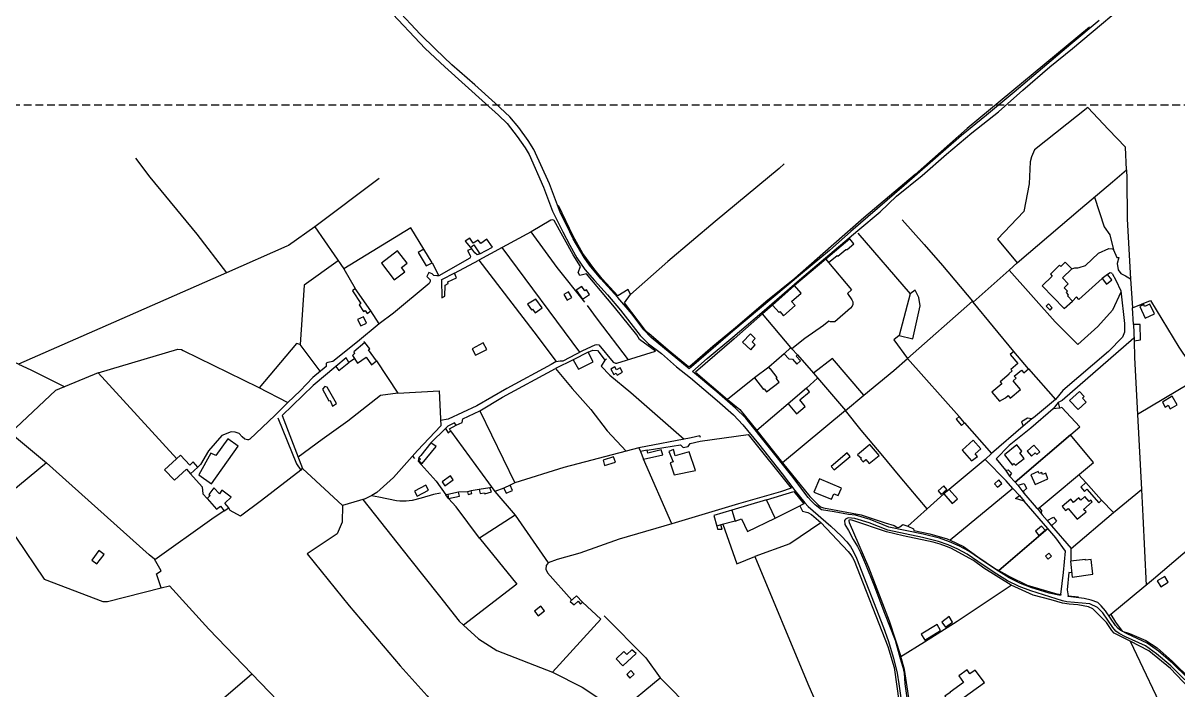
# Model space of a CAD drawing. Header units: millimetres. Extents: x 487814 to 495125, y 4392873 to 4398925.
# Drawn here: x 490943 to 491882, y 4397685 to 4398227 of the extents above; entities that cross this region are included whole.
import ezdxf

# ---------------------------------------------------------------- set-up
doc = ezdxf.new("R2010")
doc.units = ezdxf.units.MM
doc.linetypes.add('TRAZOS2', pattern=[9.525, 6.35, -3.175])
doc.layers.add('Cartografia_Base', color=8, linetype='Continuous')
doc.layers.add('Tramo_MT__15_S_E_Trazado', color=5, linetype='TRAZOS2')

msp = doc.modelspace()

# ---------------------------------------------------------------- linework, layer by layer
at = {"layer": 'Cartografia_Base'}
for p, q in [((491356.21, 4398057.42, 145.62), (491332.63, 4398044.44, 144.47)), ((491621.83, 4398056.18, 143.64), (491664.36, 4398006.91, 144.93)), ((491306.83, 4398044.53, 144.72), (491307.88, 4398043.46, 144.72)), ((491332.63, 4398044.44, 144.47), (491313.83, 4398034.26, 143.72)), ((491395.85, 4397959.57, 141.84), (491332.63, 4398044.44, 144.47)), ((491203.86, 4398027.18, 140.86), (491213.07, 4398011.34, 142.97)), ((491275.71, 4398032.11, 146.43), (491281.07, 4398021.56, 145.33)), ((491293.93, 4398023.75, 144.44), (491313.83, 4398034.26, 143.72)), ((491595.63, 4398035.19, 144.28), (491570.35, 4398013.63, 145.23)), ((491744.68, 4398026.19, 157.69), (491715.48, 4398000.14, 150.68)), ((491751.32, 4398032.12, 159.14), (491744.68, 4398026.19, 157.69)), ((491283.12, 4398018.93, 143.24), (491283.47, 4398018.36, 143.21)), ((491843.22, 4398019.06, 161.45), (491844.86, 4397995.45, 157.5)), ((491714.91, 4398000.83, 150.69), (491662.01, 4397954.43, 141.86)), ((491715.48, 4398000.14, 150.68), (491714.91, 4398000.83, 150.69)), ((491748.48, 4397959.95, 150.39), (491715.48, 4398000.14, 150.68)), ((491552.31, 4397997.79, 145.23), (491544.15, 4397990.6, 144.04)), ((491567.34, 4397963.22, 141.55), (491544.15, 4397990.6, 144.04)), ((491845.79, 4397981.93, 155.24), (491844.86, 4397995.45, 157.5)), ((491184.7, 4397943.91, 139.43), (491168.49, 4397965.68, 137.83)), ((491220.28, 4397968.15, 142.34), (491220.94, 4397967.33, 142.35)), ((491212.69, 4397954.18, 143.49), (491208.15, 4397951.05, 143.49)), ((491390.3, 4397953.11, 139.33), (491375.89, 4397946.11, 138.27)), ((491417.45, 4397953.69, 137.94), (491416.04, 4397952.96, 137.99)), ((491561.78, 4397958.2, 142.43), (491549.26, 4397947.37, 141.93)), ((491572.68, 4397957.3, 141.55), (491585.62, 4397942.28, 139.7)), ((491662.01, 4397954.43, 141.86), (491704.1, 4397907.1, 143.71)), ((491537.82, 4397938.67, 139.13), (491515.71, 4397920.91, 138.45)), ((491589.05, 4397938.31, 140.42), (491580.1, 4397930.18, 138.48)), ((491891.91, 4397934.4, 146.44), (491848.96, 4397908.68, 145.99)), ((491565.03, 4397917.36, 138.48), (491539.59, 4397895.84, 136.93)), ((491784.52, 4397918.43, 149.21), (491780.35, 4397913.33, 147.84)), ((491763.01, 4397905.34, 147.49), (491756.21, 4397899.29, 146.93)), ((491848.96, 4397908.68, 145.99), (491852.27, 4397847.78, 141.84)), ((491286.48, 4397897.35, 144.52), (491274.72, 4397885.72, 144.33)), ((491290.81, 4397895.54, 143.57), (491326.59, 4397846.1, 139.22)), ((491539.59, 4397895.84, 136.93), (491560.54, 4397869.61, 136.89)), ((491708.42, 4397902.04, 144.17), (491730.41, 4397877.01, 145.27)), ((491443.64, 4397881.69, 138.92), (491433.35, 4397879.01, 138.11)), ((491730.41, 4397877.01, 145.27), (491725.24, 4397872.32, 144.82)), ((491259.8, 4397874.94, 142.21), (491261.52, 4397873.04, 142.13)), ((491725.24, 4397872.32, 144.82), (491695.92, 4397847.89, 142.58)), ((491741.73, 4397863.49, 144.64), (491745.05, 4397858.7, 144.33)), ((491801.29, 4397859.85, 143.02), (491806.93, 4397853.56, 143.15)), ((491313.92, 4397847.74, 140.05), (491307.53, 4397846.68, 140.32)), ((491324.22, 4397849.38, 136.34), (491322.53, 4397849.21, 136.33)), ((491334.08, 4397849.02, 139.86), (491326.59, 4397846.1, 139.22)), ((491751.68, 4397851.31, 143.54), (491756.66, 4397844.76, 142.75)), ((491829.59, 4397829.15, 140.8), (491852.27, 4397847.78, 141.84)), ((491288.46, 4397843.66, 139.86), (491286.97, 4397843.52, 139.2)), ((491304.52, 4397845.94, 140.32), (491297.26, 4397845.59, 140.32)), ((491691.72, 4397844.24, 142.62), (491678.14, 4397832.12, 138.33)), ((491753.03, 4397842.87, 142.86), (491756.87, 4397838.28, 142.26)), ((491819.71, 4397839.07, 143.15), (491829.59, 4397829.15, 140.8)), ((491295.28, 4397833.78, 134.03), (491294.71, 4397833.35, 133.88)), ((491554.46, 4397824.45, 134.66), (491574.53, 4397834.65, 134.76)), ((491767.68, 4397832.3, 141.5), (491771.52, 4397827.23, 141.15)), ((491795.03, 4397799.79, 139.38), (491829.59, 4397829.15, 140.8)), ((491343.23, 4397826.95, 135.55), (491370.08, 4397788.11, 133.88)), ((491522.11, 4397822.01, 135.82), (491510.48, 4397819.12, 135.82)), ((491775.64, 4397822.72, 141.02), (491779.19, 4397818.3, 141.02)), ((491795.01, 4397789.56, 136.89), (491795.03, 4397799.79, 139.38)), ((491827.35, 4397746.21, 132.11), (491825.95, 4397745.01, 131.95))]:
    msp.add_line(p, q, dxfattribs=at)
for points in [[(491786.76, 4397762.52, 132.44), (491786.41, 4397761.62, 132.42), (491777.31, 4397763.47, 132.46), (491763.16, 4397767.98, 133.02), (491754.05, 4397771.5, 133.26), (491744.71, 4397776.07, 133.56), (491733.89, 4397782.8, 133.87), (491720.54, 4397791.67, 133.85), (491712, 4397797.64, 133.74), (491704.31, 4397801.89, 133.8), (491696.1, 4397805.4, 134), (491688.15, 4397808.15, 134), (491674.77, 4397811.61, 134.01), (491646.87, 4397817.34, 134.08), (491631.86, 4397823.36, 133.7), (491619.77, 4397826.87, 133.01), (491614.11, 4397827.6, 132.96), (491602.6, 4397829.68, 132.43), (491592.25, 4397831.2, 132.72), (491587.06, 4397835.43, 132.81), (491583.75, 4397838.58, 132.81), (491581.37, 4397841.45, 132.81), (491568.03, 4397858.83, 133.3), (491530.74, 4397905.95, 135.75), (491522.42, 4397914.03, 135.98), (491507.11, 4397927.26, 135.97), (491487.3, 4397943.76, 137.15), (491499.25, 4397954.44, 137.12), (491520.19, 4397971.68, 139.31), (491543.71, 4397991.62, 142.24), (491574.19, 4398018.36, 143.51), (491595.45, 4398036.09, 142.58), (491621.65, 4398058.38, 142.14), (491639.81, 4398073.57, 142.62), (491653.25, 4398086.28, 143.47), (491673.98, 4398103.17, 144.95), (491693.7, 4398120.3, 146.36), (491714.48, 4398137.69, 147.64), (491735.91, 4398154.91, 150.25), (491755.93, 4398172.53, 152.86), (491777.71, 4398191.35, 155.39), (491796.09, 4398206.29, 158.44), (491851.63, 4398253.28, 155.64)], [(491239.44, 4398238.77, 143.99), (491270.03, 4398206.33, 143.48), (491286.05, 4398191.33, 142.74), (491319.14, 4398161.71, 142.13), (491329.63, 4398152.01, 142.14), (491336.68, 4398145.24, 142.17), (491344.88, 4398134.83, 142.42), (491351.33, 4398125.51, 142.64), (491354.69, 4398120.25, 142.86), (491366.26, 4398093.66, 143.5), (491373.57, 4398073.99, 144.37), (491381.87, 4398057.2, 144.88), (491387.64, 4398046.37, 144.72), (491393.28, 4398036.22, 144.43), (491399.84, 4398026.71, 143.72), (491407.58, 4398017.76, 143.37), (491418.31, 4398006, 142.35), (491428.95, 4397993.54, 141.93), (491444.75, 4397972.94, 140.27), (491451.68, 4397966.36, 139.69), (491462.19, 4397958.28, 138.45), (491474.48, 4397947.54, 137.5), (491485.63, 4397938.49, 136.93), (491507.53, 4397920.16, 136.18), (491520.8, 4397908.52, 135.64), (491528.27, 4397900.32, 135.57), (491541.04, 4397884.97, 134.41), (491560.36, 4397860.46, 133.56), (491570.48, 4397846.95, 133.67), (491578.53, 4397837.13, 132.95), (491581.42, 4397833.99, 132.95), (491599.74, 4397818, 132.09), (491608.33, 4397809.82, 131.65), (491612.91, 4397805.29, 131.38), (491615.67, 4397801.45, 131.26), (491617.95, 4397797.64, 131.22), (491620.75, 4397792.07, 131.2), (491642.68, 4397735.66, 129.8), (491646.43, 4397725.16, 129.7), (491650.61, 4397710.8, 129.27), (491653.61, 4397698.45, 129.16), (491655.03, 4397689.78, 129.11), (491663.43, 4397630.54, 126.64)], [(491817.75, 4398229.06, 159.42), (491794.77, 4398209.86, 157.97), (491748.9, 4398170.84, 151.73), (491726.38, 4398152.03, 149.01), (491705.95, 4398135.61, 147.22), (491659.29, 4398094.96, 143.79), (491615.95, 4398057.58, 142.06), (491598.74, 4398042.23, 142.83), (491575.08, 4398022.61, 143.64), (491520.12, 4397976.44, 139.03), (491484.52, 4397946.04, 137.35), (491453.64, 4397971.39, 139.53), (491447.68, 4397977.58, 139.99), (491438.34, 4397990.32, 141.31), (491426.78, 4398003.87, 142.08), (491412.8, 4398019.01, 143.24), (491403.71, 4398030.25, 143.89), (491399.35, 4398036.4, 144.03), (491390.36, 4398051.72, 144.67), (491384.97, 4398063.07, 144.35), (491379.96, 4398072.5, 144.4), (491371.07, 4398096.32, 143.6), (491358.42, 4398124.3, 143.19), (491353.93, 4398131.42, 142.94), (491346.2, 4398142.03, 142.95), (491338.84, 4398150.64, 142.55), (491326.91, 4398161.97, 142.4), (491310.46, 4398176.81, 142.28), (491291.87, 4398193.02, 142.83), (491278.37, 4398205.66, 143.15), (491266, 4398217.94, 143.43), (491246.66, 4398238.45, 143.86)], [(491810.11, 4398223.75, 160.77), (491710.63, 4398141.17, 148.38), (491668.33, 4398103.87, 145.57), (491626.57, 4398068.68, 142.99), (491600.09, 4398045.27, 143.98), (491570.44, 4398019.34, 145.61), (491546.93, 4398000.5, 143.87), (491522.4, 4397979.36, 140.8), (491503.82, 4397964.01, 138.79), (491485.25, 4397947.73, 138.79), (491484, 4397947.53, 138.79), (491467.58, 4397961.23, 139.58), (491451.85, 4397974.56, 141.49), (491449.06, 4397977.1, 142.55), (491432.09, 4397999.54, 144.26), (491436.84, 4398006.35, 143.81), (491434.99, 4398010.52, 144.26), (491426.71, 4398005.23, 144.26), (491414.04, 4398019.13, 146.32), (491407.1, 4398027.46, 146.32), (491398.28, 4398039.81, 146.74), (491390.3, 4398053.85, 146.7), (491378.56, 4398078.68, 147.95)], [(491751.32, 4398032.12, 159.14), (491802.64, 4398075.95, 173.77), (491828.72, 4398097.87, 177), (491840.11, 4398107.72, 179.54), (491839.36, 4398126.2, 183.36), (491825.39, 4398140.38, 177.79), (491808.57, 4398158.32, 166.72), (491765.43, 4398123.84, 167.22), (491762.79, 4398118.28, 167.48), (491761.67, 4398114.22, 168.39), (491760.98, 4398096.34, 169.23), (491756.76, 4398073.71, 165.4), (491735.18, 4398051.39, 158.65), (491751.32, 4398032.12, 159.14)], [(491034.65, 4398117.17, 142.4), (491046.21, 4398101.76, 142.02), (491084.56, 4398055.33, 138.63), (491108.76, 4398024.06, 137.26)], [(491561.82, 4398112.7, 152.47), (491557.79, 4398108.79, 152.4), (491505.83, 4398065.82, 148.68), (491467.32, 4398033.05, 146.43), (491436.84, 4398006.35, 143.92)], [(491840.11, 4398107.72, 179.54), (491840.38, 4398100.88, 178.21), (491840.53, 4398067.57, 170.89), (491843.22, 4398019.06, 161.45)], [(491232.73, 4398100.69, 139.43), (491180.29, 4398061.3, 137.99), (491203.86, 4398027.18, 140.86)], [(491813.97, 4398085.47, 173.89), (491822.02, 4398061.26, 169.33), (491826.44, 4398054.78, 167.71), (491829.6, 4398042.77, 164.99)], [(491376.49, 4397951.9, 140.24), (491379.92, 4397952.41, 140.47), (491382.15, 4397952.51, 140.62), (491398.23, 4397960.82, 141.3), (491408.17, 4397965.43, 140.81), (491409.29, 4397965.82, 140.81), (491411.29, 4397965.37, 140.81), (491422.83, 4397951.45, 139.6), (491424.74, 4397950.51, 139.6), (491425.9, 4397950.51, 139.6), (491457.33, 4397960.24, 139.71), (491444.38, 4397969.9, 141), (491442.15, 4397973.55, 141), (491423.97, 4397996.08, 143), (491401.14, 4398023.14, 144.36), (491395.91, 4398021.92, 144.36), (491394.5, 4398024.33, 144.63), (491396.4, 4398029.01, 144.78), (491390.38, 4398038.64, 144.86), (491374.93, 4398066.47, 145.92), (491373.71, 4398066.93, 145.92), (491372.24, 4398066.78, 145.8), (491356.21, 4398057.42, 145.62)], [(491657.72, 4398067.01, 145.27), (491675.68, 4398046.89, 146.78), (491690.45, 4398029.86, 149.48), (491714.91, 4398000.83, 150.69)], [(491180.29, 4398061.3, 137.99), (491159.15, 4398046.08, 137.26), (491157.73, 4398045.69, 137.26), (491108.76, 4398024.06, 137.26)], [(491269.04, 4398043.2, 145.56), (491258.49, 4398060.49, 141.98), (491203.86, 4398027.18, 140.86)], [(491399.83, 4398000.07, 142.81), (491377.29, 4398028.42, 144.21), (491356.21, 4398057.42, 145.62)], [(491314.62, 4398039.28, 143.45), (491324.77, 4398044.73, 143.44), (491320.29, 4398051.36, 142.93), (491315.37, 4398047.78, 142.99), (491313.25, 4398050.62, 142.77), (491309.01, 4398047.99, 142.8), (491306.47, 4398052.14, 142.49), (491302.67, 4398049.73, 142.41), (491306.83, 4398044.53, 142.86), (491309.64, 4398046.67, 142.89), (491314.62, 4398039.28, 143.45)], [(491597.9, 4398032.23, 142.26), (491604.94, 4398038.13, 142.2), (491605.37, 4398037.61, 142.16), (491611.87, 4398043.05, 142.05), (491613.13, 4398042.94, 141.99), (491618.49, 4398047.43, 141.9), (491615.09, 4398051.49, 142.2), (491595.63, 4398035.19, 142.53), (491597.9, 4398032.23, 142.26)], [(491244.91, 4398018.34, 142.23), (491253.45, 4398024.88, 142.15), (491250.87, 4398028.24, 141.84), (491255.4, 4398031.72, 141.82), (491247.56, 4398041.93, 140.91), (491234.5, 4398031.9, 140.98), (491244.91, 4398018.34, 142.23)], [(491269.04, 4398043.2, 141.66), (491264.47, 4398040.45, 141.68), (491270.96, 4398029.66, 142.57), (491275.71, 4398032.11, 142.59), (491269.04, 4398043.2, 141.66)], [(491307.88, 4398043.46, 144.72), (491304.4, 4398042.12, 144.49), (491306.74, 4398038.01, 144.49), (491306.99, 4398037.09, 144.49), (491306.33, 4398035.88, 144.49), (491281.07, 4398021.56, 145.33)], [(491314.62, 4398039.28, 146.55), (491312.35, 4398038.48, 145.48), (491310.35, 4398040.09, 145.4), (491307.88, 4398043.46, 144.72)], [(491795.73, 4398027.19, 165.17), (491798.17, 4398028.01, 164.18), (491800.55, 4398028.16, 164.18), (491801.71, 4398028.4, 164.18), (491806.85, 4398029.86, 164.18), (491817.35, 4398039.86, 164.37), (491825.58, 4398043.62, 164.22), (491828.72, 4398043.5, 164.15), (491829.6, 4398042.77, 164.15), (491832.23, 4398036.53, 162.86), (491833.87, 4398036.47, 162.93), (491832.6, 4398031.58, 161.91), (491833.25, 4398026.46, 160.89), (491835.55, 4398023.52, 160.09), (491837.11, 4398022.5, 159.67), (491839.26, 4398021.56, 159.64), (491843.22, 4398019.06, 161.45)], [(491199.43, 4398033.62, 139.01), (491171.64, 4398013.91, 137.19), (491168.49, 4397965.68, 137.83)], [(491313.83, 4398034.26, 143.72), (491358.53, 4397976.01, 140.96), (491376.49, 4397951.9, 140.24), (491372.57, 4397949.38, 138.46), (491336.33, 4397930, 139.22), (491312.08, 4397915.93, 140.28), (491288.72, 4397904.89, 141.41), (491282.5, 4397903.93, 140.92)], [(491597.9, 4398032.23, 146.94), (491616.47, 4398010.12, 143.56), (491613.42, 4398007.17, 142.96), (491616.94, 4398002.14, 142.43), (491617.77, 4398000.27, 142.39), (491617.71, 4397998.2, 142.35), (491617.12, 4397996.98, 142.35), (491615.73, 4397995.17, 142.27), (491603, 4397984.17, 142.27), (491600.75, 4397984.01, 142.27), (491599.58, 4397984.21, 142.27), (491598.12, 4397984.72, 142.27), (491593.84, 4397981.11, 142.58), (491578.6, 4397970.67, 141.06), (491568.19, 4397962.28, 142.08)], [(491835.52, 4398008.27, 157.66), (491828.79, 4397993.55, 157.25), (491816.9, 4397980.46, 157.25), (491800.41, 4397965.74, 156.83), (491782.03, 4397984.17, 157.25), (491744.68, 4398026.19, 157.69)], [(491795.73, 4398027.19, 163.1), (491790.33, 4398032.77, 163.47), (491786.58, 4398029.15, 162.78), (491785.64, 4398030.13, 162.82), (491778.18, 4398022.92, 161.42), (491779.71, 4398021.34, 161.43), (491771.55, 4398013.45, 159.85), (491789.44, 4397994.95, 159.13), (491796.09, 4398000.98, 159.84), (491792.06, 4398005.14, 160), (491793.06, 4398006.11, 160.12), (491791.22, 4398008.01, 160.34), (491792.19, 4398008.94, 160.49), (491789.39, 4398011.84, 160.83), (491792.74, 4398015.07, 161.35), (491788.13, 4398019.84, 161.91), (491795.73, 4398027.19, 163.1)], [(491108.76, 4398024.06, 137.26), (491016.84, 4397983.5, 138.29), (490939.49, 4397949.61, 140.57), (490918.2, 4397959.45, 141.3)], [(491281.07, 4398021.56, 145.33), (491279.66, 4398021.41, 145.44), (491277.08, 4398021.85, 146.09), (491275.65, 4398023.25, 146.13), (491273.08, 4398024.27, 146.09), (491271.45, 4398021, 146.09), (491274.17, 4398018.14, 145.86), (491274.2, 4398016.89, 145.71), (491273.32, 4398015.27, 145.71), (491244.24, 4397991.16, 145.63), (491232.81, 4397982.52, 145.18), (491226, 4397992.99, 144.72)], [(491283.58, 4398003.72, 142.61), (491285.98, 4398005.05, 142.59), (491286.29, 4398013.87, 142.94), (491288.8, 4398015.29, 142.91), (491288.57, 4398016.54, 142.96), (491295.61, 4398019.93, 142.86), (491293.93, 4398023.75, 143.06), (491283.47, 4398018.36, 143.21), (491283.58, 4398003.72, 142.61)], [(491828.5, 4398023.51, 162.17), (491831.47, 4398018.01, 160.51), (491835.39, 4398009.35, 158.54), (491838.49, 4397982.66, 154.48), (491838.35, 4397975.86, 153.38), (491836.95, 4397971.73, 153.34), (491825.49, 4397960.08, 152.51), (491788.2, 4397928.31, 149.14), (491782.3, 4397920.9, 147.85)], [(491820.2, 4398019.26, 161.72), (491801.27, 4398002.16, 160.39), (491799.36, 4398004.38, 160.36), (491796.09, 4398000.98, 160.54)], [(491823.73, 4398014.72, 163.32), (491828.15, 4398018.16, 163.32), (491824.62, 4398022.7, 163.32), (491820.2, 4398019.26, 163.32), (491823.73, 4398014.72, 163.32)], [(491828.5, 4398023.51, 162.17), (491827.94, 4398023.73, 162.02), (491826.7, 4398023.83, 161.72), (491824.62, 4398022.7, 161.72)], [(491213.07, 4398011.34, 140.83), (491210.9, 4398009.37, 140.79), (491217.89, 4397998.97, 141.41), (491216.39, 4397997.96, 141.35), (491220.06, 4397992.51, 141.68), (491221.32, 4397993.35, 141.71), (491222.94, 4397990.94, 141.88), (491226, 4397992.99, 141.99), (491213.07, 4398011.34, 140.83)], [(491385.48, 4398001.75, 145.44), (491389.2, 4398003.98, 145.44), (491386.48, 4398008.52, 145.44), (491382.76, 4398006.29, 145.44), (491385.48, 4398001.75, 145.44)], [(491397.9, 4398002.45, 142.13), (491403.6, 4398006.3, 142.45), (491401.08, 4398010.09, 142.73), (491399.73, 4398009.24, 142.65), (491397.39, 4398012.91, 142.9), (491392.69, 4398009.91, 142.63), (491397.9, 4398002.45, 142.13)], [(491561.21, 4397989.1, 141.6), (491570.7, 4397997.44, 142), (491567.86, 4398000.69, 142.32), (491575.68, 4398007.56, 142.65), (491570.35, 4398013.63, 143.25), (491552.31, 4397997.79, 142.49), (491557.69, 4397991.85, 141.9), (491558.31, 4397992.4, 141.93), (491561.21, 4397989.1, 141.6)], [(491666.36, 4397970.23, 140.97), (491672.44, 4397997.1, 143.01), (491671.43, 4398004.04, 142.87), (491668.36, 4398009.81, 142.29), (491664.36, 4398006.91, 140.91), (491655.37, 4397972.89, 139.63), (491666.36, 4397970.23, 140.97)], [(491360, 4398002.68, 141.72), (491353.31, 4397998.47, 141.36), (491356.6, 4397993.82, 141.13), (491357.41, 4397994.39, 141.18), (491359.5, 4397991.43, 141.01), (491365.14, 4397995.41, 141.36), (491360, 4398002.68, 141.72)], [(491776.56, 4397998.71, 161.25), (491774.76, 4397996.95, 161.25), (491777.99, 4397993.64, 161.25), (491779.79, 4397995.4, 161.25), (491776.56, 4397998.71, 161.25)], [(491844.86, 4397995.45, 157.5), (491859.61, 4398001.44, 152.66), (491882.64, 4397963.48, 149.93), (491898.87, 4397939.42, 148.41)], [(491855.3, 4397987.04, 152.62), (491862.78, 4397990.55, 152.21), (491859.14, 4397998.51, 154.03), (491854.81, 4397996.53, 154.18), (491854.09, 4397998.1, 154.54), (491850.91, 4397996.64, 154.65), (491855.3, 4397987.04, 152.62)], [(491401.8, 4397997.52, 142.89), (491409.95, 4397986.36, 141.98), (491434.98, 4397953.32, 140.13)], [(491544.15, 4397990.6, 144.04), (491521.11, 4397970.3, 140.68), (491489.76, 4397943.32, 137.95), (491515.71, 4397920.91, 138.45)], [(491232.81, 4397982.52, 145.18), (491215.14, 4397968, 144.19), (491194.97, 4397951.89, 140.88), (491190.99, 4397950.96, 139.43), (491189.65, 4397950.49, 139.74), (491189.62, 4397947.92, 139.74), (491178.67, 4397938.99, 139.09), (491168.57, 4397928.01, 139.28), (491158.36, 4397918.44, 138.79)], [(491217.81, 4397980.75, 146.28), (491222.51, 4397983.16, 146.28), (491219.86, 4397988.33, 146.28), (491215.16, 4397985.92, 146.28), (491217.81, 4397980.75, 146.28)], [(491846.2, 4397968.8, 150.9), (491851.45, 4397969.39, 150.52), (491851.05, 4397982.1, 152.56), (491845.79, 4397981.93, 153.2), (491846.2, 4397968.8, 150.9)], [(491534.67, 4397961.43, 139.17), (491538.36, 4397965.35, 139.45), (491535.71, 4397967.85, 139.58), (491538.37, 4397970.66, 139.8), (491534.44, 4397974.36, 139.97), (491528.08, 4397967.62, 139.29), (491534.67, 4397961.43, 139.17)], [(491655.37, 4397972.89, 142.54), (491650.89, 4397969.38, 141.78), (491662.01, 4397954.43, 141.86)], [(491846.14, 4397970.75, 153.84), (491787.66, 4397920.24, 149.1), (491784.52, 4397918.43, 149.21), (491785.6, 4397913.97, 148.13)], [(491068.19, 4397872.87, 144.23), (491004.37, 4397942.59, 140.73), (491069.06, 4397961.95, 139.43), (491071.96, 4397961.66, 139.2), (491073.36, 4397960.74, 139.01), (491134.41, 4397930.93, 138.67), (491158.36, 4397918.44, 138.79)], [(491168.49, 4397965.68, 137.83), (491165.62, 4397966.4, 138.25), (491135.07, 4397930.59, 137.76)], [(491211.1, 4397956.68, 141.57), (491215.04, 4397950.49, 141.47), (491222.23, 4397955.31, 142.07), (491226.58, 4397949.18, 142.07), (491230.42, 4397952.36, 142.34), (491224.12, 4397961.28, 142.32), (491225.18, 4397962.09, 142.39), (491220.94, 4397967.33, 142.35), (491212.11, 4397959.79, 141.75), (491212.58, 4397958.45, 141.74), (491211.1, 4397956.68, 141.57)], [(491310.91, 4397956.94, 140.12), (491320.11, 4397961.76, 139.95), (491317.35, 4397967.02, 140.21), (491308.15, 4397962.2, 140.39), (491310.91, 4397956.94, 140.12)], [(491402.46, 4397959.36, 140.62), (491406.3, 4397961.13, 140.5), (491410.16, 4397960.96, 140.39), (491411.61, 4397959.33, 140.39), (491416.04, 4397952.96, 140.16), (491413.14, 4397948.1, 139.18), (491420.22, 4397940.79, 138.2), (491437.25, 4397926.71, 137.59), (491480.47, 4397888.67, 139.22)], [(491568.19, 4397962.28, 139.67), (491567.34, 4397963.22, 139.74), (491561.78, 4397958.2, 139.38), (491565.59, 4397953.97, 139.11), (491568.56, 4397953.82, 139.11), (491572.19, 4397949.79, 138.85), (491575.03, 4397952.35, 138.93), (491571.51, 4397956.25, 139.24), (491572.68, 4397957.3, 139.27), (491568.19, 4397962.28, 139.67)], [(491846.2, 4397968.8, 154.06), (491846.48, 4397955.09, 151.37), (491848.96, 4397908.68, 145.99)], [(491230.42, 4397952.36, 145.23), (491247.9, 4397926.24, 145.05), (491281.38, 4397928.15, 144.1), (491282.69, 4397899.62, 144.52), (491263.93, 4397879.52, 143.61), (491244.24, 4397857.65, 140.01), (491230.83, 4397845.32, 134.94), (491226.87, 4397842.88, 134.87), (491221.45, 4397840.21, 134.19), (491202.95, 4397834.76, 134.9), (491170.46, 4397865.04, 137.52)], [(491200.05, 4397944.58, 140.12), (491208.15, 4397951.05, 141.1), (491205.89, 4397954.78, 141.03), (491197.38, 4397947.93, 139.76), (491200.05, 4397944.58, 140.12)], [(491394.61, 4397945.56, 138.14), (491406.55, 4397951.67, 138.24), (491402.46, 4397959.36, 139), (491390.3, 4397953.11, 138.92), (491394.61, 4397945.56, 138.14)], [(491626.7, 4397924.41, 139.99), (491601.15, 4397954.21, 139.43), (491585.62, 4397942.28, 139.7), (491611.78, 4397911.94, 138.86), (491626.7, 4397924.41, 139.99)], [(491626.7, 4397924.41, 139.99), (491650.97, 4397944.69, 142.2), (491662.01, 4397954.43, 141.86)], [(491748.48, 4397959.95, 149.68), (491745.64, 4397957.53, 148.96), (491751.78, 4397950.34, 149), (491746.11, 4397945.5, 147.93), (491747.24, 4397944.17, 148.07), (491744.38, 4397941.73, 147.56), (491744.6, 4397941.48, 147.56), (491737.31, 4397935.26, 146.25), (491738.62, 4397933.73, 146.21), (491730.61, 4397926.86, 145.16), (491736.94, 4397919.52, 145.32), (491741.65, 4397922.37, 145.83), (491743.8, 4397924.21, 146.05), (491745.58, 4397922.12, 146.1), (491753.85, 4397929.18, 147.18), (491747.86, 4397936.2, 147.33), (491750.36, 4397938.33, 147.78), (491748.89, 4397940.05, 147.81), (491754.64, 4397944.95, 148.85), (491756.59, 4397942.67, 148.8), (491760.43, 4397945.96, 149.49), (491748.48, 4397959.95, 149.68)], [(491004.37, 4397942.59, 140.84), (490969.74, 4397928.3, 143.62), (490933.05, 4397893.91, 144.38), (490962.43, 4397869.63, 144.99)], [(490939.49, 4397949.61, 139.86), (490949.72, 4397945.24, 139.88), (490977.14, 4397931.35, 140.29)], [(491197.38, 4397947.93, 141.26), (491179.18, 4397932.42, 138.46), (491153.86, 4397907.88, 138.39), (491170.46, 4397865.04, 137.52)], [(491314.54, 4397911.81, 139.33), (491333, 4397922.81, 138.65), (491375.89, 4397946.11, 139.45), (491389.58, 4397929.95, 136.87), (491404.67, 4397912.91, 135.89), (491417.94, 4397895.41, 136.95), (491433.35, 4397879.01, 138.11)], [(491426.25, 4397940.74, 141.19), (491430.55, 4397943.24, 141.19), (491428.47, 4397946.83, 141.19), (491425.47, 4397945.09, 141.19), (491424.11, 4397947.43, 141.19), (491420.88, 4397945.55, 141.19), (491423.29, 4397941.41, 141.19), (491425.21, 4397942.52, 141.19), (491426.25, 4397940.74, 141.19)], [(491547.45, 4397927.16, 137.24), (491557.8, 4397935.05, 137.81), (491555.31, 4397938.31, 138.02), (491556.09, 4397938.9, 138.06), (491550.69, 4397945.99, 138.48), (491550.44, 4397945.8, 138.46), (491549.26, 4397947.37, 138.52), (491537.82, 4397938.67, 137.76), (491544.98, 4397929.25, 137.37), (491545.49, 4397929.73, 137.4), (491547.45, 4397927.16, 137.24)], [(491760.43, 4397945.96, 150.95), (491782.3, 4397920.9, 149.45), (491764.62, 4397906.22, 147.37), (491763.01, 4397905.34, 147.49), (491759.6, 4397905.9, 147.32), (491754.72, 4397902.96, 147.24), (491756.21, 4397899.29, 146.93), (491730.41, 4397877.01, 145.27)], [(491247.9, 4397926.24, 145.08), (491233.92, 4397924.13, 144.25), (491207.15, 4397903.36, 141.72), (491186.36, 4397888.39, 135.74), (491166.93, 4397874.15, 136.3)], [(491190.52, 4397931.1, 139.04), (491188.63, 4397931.44, 138.83), (491186.61, 4397929.52, 138.74), (491191.87, 4397919.84, 139.33), (491192.78, 4397920.08, 139.41), (491194.67, 4397915.67, 139.49), (491198.08, 4397917.88, 139.78), (491190.52, 4397931.1, 139.04)], [(491571.97, 4397909.38, 136.15), (491579.02, 4397915.38, 136.58), (491574.57, 4397920.61, 136.91), (491582.5, 4397927.36, 137.34), (491580.1, 4397930.18, 137.57), (491565.03, 4397917.36, 136.65), (491571.97, 4397909.38, 136.15)], [(491800.85, 4397912.88, 145.81), (491807.32, 4397918.81, 146.58), (491804.3, 4397922.1, 147.02), (491805.72, 4397923.41, 147.18), (491801.88, 4397927.59, 147.73), (491793.83, 4397920.21, 146.7), (491800.85, 4397912.88, 145.81)], [(491877.26, 4397923.68, 143.97), (491869.28, 4397918.78, 143.37), (491871.51, 4397914.86, 142.72), (491874.06, 4397916.3, 142.87), (491875.63, 4397913.54, 142.4), (491881.22, 4397916.71, 142.82), (491877.26, 4397923.68, 143.97)], [(491158.36, 4397918.44, 138.79), (491147.79, 4397908.12, 139.43), (491127.52, 4397888.87, 142.17), (491126.58, 4397888.2, 142.17), (491125.71, 4397888.24, 142.17), (491123.56, 4397888.86, 142.21), (491121.39, 4397890.53, 142.25), (491118.84, 4397893.32, 142.32), (491115.69, 4397894.4, 142.32), (491112.53, 4397894.75, 142.51), (491104.77, 4397891.73, 143.43), (491094.06, 4397879.2, 144.23), (491087.44, 4397868.26, 144.26), (491085.38, 4397866.12, 144.26)], [(491515.71, 4397920.91, 138.45), (491525.87, 4397912.92, 137.95), (491539.59, 4397895.84, 136.93)], [(491749.53, 4397853.72, 143.8), (491802.13, 4397898.68, 146.03), (491787.64, 4397914.55, 147.66), (491785.6, 4397913.97, 148.13), (491780.35, 4397913.33, 147.84), (491762.31, 4397897.67, 147.32), (491744.73, 4397883.49, 145.68), (491734.25, 4397872.75, 145.25), (491741.73, 4397863.49, 144.64), (491744.01, 4397863.71, 144.64), (491746.5, 4397861.04, 144.55), (491745.05, 4397858.7, 144.33), (491749.53, 4397853.72, 143.8)], [(491150.26, 4397906.08, 140.8), (491165.55, 4397868.64, 138.67), (491168.94, 4397863.69, 138.67)], [(491295.19, 4397900.27, 140.96), (491300.03, 4397902.19, 140.96), (491300.82, 4397905.37, 141.15), (491314.54, 4397911.81, 140.81), (491342.89, 4397853.17, 139.86), (491339.3, 4397851.25, 139.86)], [(491662.31, 4397817.97, 137.61), (491678.14, 4397832.12, 138.33), (491656.26, 4397858.02, 141.1), (491640.59, 4397876.96, 141.63), (491624.36, 4397896.08, 138.94), (491611.78, 4397911.94, 138.86), (491560.54, 4397869.61, 136.89), (491582.62, 4397842.02, 136.32), (491589.23, 4397835.57, 136.32), (491591.39, 4397833.87, 136.32), (491593.83, 4397832.96, 136.32), (491624.52, 4397827.37, 137.57), (491643.82, 4397820.64, 137.91), (491651.24, 4397818.45, 137.69), (491653.45, 4397817.16, 137.69), (491654.76, 4397816.95, 137.69), (491655.97, 4397817.48, 137.65), (491658.2, 4397819.32, 137.61), (491662.31, 4397817.97, 137.61)], [(491704.1, 4397907.1, 144.06), (491701.68, 4397905.04, 144.06), (491706, 4397899.98, 144.06), (491708.42, 4397902.04, 144.06), (491704.1, 4397907.1, 144.06)], [(491288.79, 4397893.9, 144.49), (491290.81, 4397895.54, 144.49), (491289.77, 4397897.21, 144.49), (491295.19, 4397900.27, 144.49), (491293.95, 4397902.12, 144.49), (491288.46, 4397899.33, 144.49), (491286.48, 4397897.35, 144.49), (491288.79, 4397893.9, 144.49)], [(491096.56, 4397852.56, 142.29), (491118.04, 4397883.14, 140.82), (491109.73, 4397889.12, 141.1), (491100.09, 4397875.45, 142.23), (491096.02, 4397877.39, 142.2), (491086.26, 4397859.8, 142.56), (491096.56, 4397852.56, 142.29)], [(491267.65, 4397869.1, 141.74), (491279.16, 4397882.69, 141.92), (491274.72, 4397885.72, 142.52), (491266.52, 4397875.48, 142.65), (491264.82, 4397873.77, 142.37), (491266.25, 4397872.56, 142.23), (491265.04, 4397871.24, 142.03), (491267.65, 4397869.1, 141.74)], [(491493.76, 4397890.22, 138.52), (491493.44, 4397891.52, 138.31), (491486.25, 4397889.76, 139.37), (491443.64, 4397881.69, 139.71), (491445.13, 4397878.78, 139.71)], [(491450.44, 4397879.77, 139.38), (491477.73, 4397884.03, 138.94), (491479.76, 4397881.87, 138.94), (491483.82, 4397882.86, 138.96), (491485.55, 4397885.28, 138.95), (491493.64, 4397887.08, 138.95), (491532.52, 4397892.58, 138.37), (491567.58, 4397848.95, 134.37), (491558.93, 4397845.97, 134.37), (491524.86, 4397836.07, 134.76), (491470.61, 4397819.91, 134.38), (491447.48, 4397872.59, 140.09)], [(491714.11, 4397871.23, 142.17), (491719.04, 4397874.55, 142.6), (491717.04, 4397876.77, 142.81), (491721.77, 4397881.03, 143.34), (491715.54, 4397887.94, 143.44), (491706.44, 4397879.74, 142.87), (491714.11, 4397871.23, 142.17)], [(491769, 4397832.96, 142.5), (491813.26, 4397869.81, 143.22), (491794.51, 4397892.17, 146.29), (491749.53, 4397853.72, 143.8), (491751.68, 4397851.31, 143.54), (491756.82, 4397852.62, 143.58), (491758.9, 4397848.67, 143.39), (491756.4, 4397846.4, 143), (491756.66, 4397844.76, 142.75), (491766.66, 4397833.12, 141.56), (491767.68, 4397832.3, 141.5), (491769, 4397832.96, 142.5)], [(491433.35, 4397879.01, 138.11), (491382.73, 4397865.81, 135.4), (491342.89, 4397853.17, 137.59)], [(491447.48, 4397872.59, 135.09), (491463.25, 4397875.91, 136.19), (491461.81, 4397879.95, 136.23), (491450.93, 4397877.25, 135.34), (491450.43, 4397879.83, 135.34), (491445.13, 4397878.78, 135.19), (491447.48, 4397872.59, 135.09)], [(491472.36, 4397859.78, 134.92), (491489.92, 4397863.37, 135.38), (491484.54, 4397878.4, 136.61), (491473.36, 4397875.13, 136.54), (491471.86, 4397880.45, 136.98), (491468.22, 4397878.83, 136.58), (491471.51, 4397870.24, 135.99), (491469.1, 4397869.62, 135.91), (491472.36, 4397859.78, 134.92)], [(491602.56, 4397863.75, 137.24), (491615.45, 4397874.69, 138.46), (491612.98, 4397877.59, 138.15), (491600.09, 4397866.65, 136.93), (491602.56, 4397863.75, 137.24)], [(491628.27, 4397872.15, 139.87), (491630.99, 4397868.86, 140), (491639, 4397875.48, 140), (491631.6, 4397884.43, 139.34), (491621.57, 4397876.14, 139.09), (491624.71, 4397873.26, 139.47), (491624.02, 4397872.69, 139.4), (491626.02, 4397870.28, 139.65), (491628.27, 4397872.15, 139.87)], [(491749.77, 4397867.52, 142.85), (491756.81, 4397873.13, 143.55), (491753.25, 4397877.59, 143.95), (491755.03, 4397879.01, 144.08), (491751.03, 4397884.03, 144.54), (491740.86, 4397875.92, 143.31), (491747.44, 4397867.67, 142.83), (491748.54, 4397869.06, 142.99), (491749.77, 4397867.52, 142.85)], [(491762.73, 4397874.9, 147.62), (491765.86, 4397877.72, 147.62), (491767.15, 4397876.3, 147.62), (491769.69, 4397878.59, 147.62), (491764.8, 4397884, 147.62), (491759.31, 4397879.05, 147.62), (491762.73, 4397874.9, 147.62)], [(491055.53, 4397767.84, 136.45), (491051.78, 4397779.38, 137.07), (491055.64, 4397781.8, 138.06), (491050.19, 4397791.19, 140.42), (491045.91, 4397794.82, 140.69), (490962.43, 4397869.63, 144.99), (490918.25, 4397833.21, 141.45), (490937.45, 4397809.12, 141.03), (490960.44, 4397775.07, 137.64), (491008.19, 4397756.89, 137.8), (491011.87, 4397756.7, 137.8), (491055.53, 4397767.84, 136.45)], [(491066.48, 4397855.44, 142.19), (491076.16, 4397864.29, 142.7), (491079.44, 4397860.7, 142.55), (491085.38, 4397866.12, 142.86), (491081.58, 4397870.28, 143.02), (491078.71, 4397867.66, 142.88), (491071.33, 4397875.74, 142.99), (491058.34, 4397863.87, 142.53), (491066.48, 4397855.44, 142.19)], [(491264.82, 4397873.77, 143.27), (491264.48, 4397870.88, 143.27), (491279, 4397854.51, 141.79), (491286.97, 4397843.52, 139.2)], [(491415.96, 4397867.37, 135.06), (491424.77, 4397870.08, 135.11), (491423.25, 4397874.37, 135.15), (491414.63, 4397871.71, 135.09), (491415.96, 4397867.37, 135.06)], [(491747.7, 4397848.78, 141.44), (491742.28, 4397854.78, 144.42), (491725.24, 4397872.32, 144.82)], [(491079.44, 4397860.7, 145.02), (491088.93, 4397849.9, 144.38), (491089.44, 4397844.45, 143.46), (491092.99, 4397840.65, 143.46)], [(491168.94, 4397863.69, 138.67), (491137.13, 4397838.98, 140.76), (491120.03, 4397826.1, 142.1), (491111.58, 4397830.64, 142.32), (491110.46, 4397833.06, 142.32)], [(491170.46, 4397865.04, 137.52), (491169.49, 4397864.34, 137.52), (491168.94, 4397863.69, 138.67)], [(491286.11, 4397850.86, 142.07), (491292.97, 4397855.71, 142.07), (491290.75, 4397858.86, 142.07), (491283.89, 4397854, 142.07), (491286.11, 4397850.86, 142.07)], [(491765.83, 4397851.89, 141.62), (491776.23, 4397856.6, 141.72), (491774.61, 4397861.17, 142.17), (491771.93, 4397859.95, 142.14), (491771.15, 4397861.68, 142.32), (491769.13, 4397860.77, 142.3), (491768.33, 4397862.52, 142.48), (491762.26, 4397859.78, 142.41), (491765.83, 4397851.89, 141.62)], [(491106.68, 4397830.42, 140.63), (491110.46, 4397833.06, 140.77), (491107.25, 4397836.6, 141.05), (491112.41, 4397841.61, 141.3), (491104.79, 4397847.35, 141.8), (491103.04, 4397844.31, 141.62), (491098.41, 4397849.26, 142.07), (491094.33, 4397843.8, 141.78), (491095.23, 4397842.9, 141.71), (491092.99, 4397840.65, 141.6), (491100.56, 4397831.83, 140.82), (491103.88, 4397834.27, 140.93), (491106.68, 4397830.42, 140.63)], [(491263.65, 4397842.3, 134.9), (491272.75, 4397847.2, 136.54), (491270.64, 4397851.37, 137.98), (491261.44, 4397846.41, 136.06), (491263.65, 4397842.3, 134.9)], [(491318.63, 4397844.36, 135.93), (491324.13, 4397846.02, 135.89), (491322.53, 4397849.21, 136.33), (491313.92, 4397847.74, 136.86), (491314.71, 4397844.7, 136.2), (491318.25, 4397845.16, 136.09), (491318.63, 4397844.36, 135.93)], [(491335.88, 4397844.79, 140.21), (491341.1, 4397847.02, 140.21), (491339.3, 4397851.25, 140.21), (491334.08, 4397849.02, 140.21), (491335.88, 4397844.79, 140.21)], [(491600.42, 4397839.87, 135.8), (491602.29, 4397844.3, 136.31), (491605.76, 4397842.84, 136.36), (491608.33, 4397848.94, 137.08), (491590.65, 4397856.4, 136.08), (491586.08, 4397845.57, 135.34), (491600.42, 4397839.87, 135.8)], [(491689.32, 4397843.84, 141.99), (491694.03, 4397847.85, 141.99), (491691.59, 4397850.72, 141.99), (491686.88, 4397846.71, 141.99), (491689.32, 4397843.84, 141.99)], [(491698.42, 4397836.52, 138.21), (491702.62, 4397840.17, 138.67), (491695.92, 4397847.89, 139.59), (491691.72, 4397844.24, 139.08), (491698.42, 4397836.52, 138.21)], [(491736.23, 4397781.98, 135.75), (491776.1, 4397816.1, 139.65), (491756.87, 4397838.28, 142.26), (491749.86, 4397840.63, 142.86), (491753.03, 4397842.87, 142.86), (491747.7, 4397848.78, 141.44), (491696.79, 4397806.65, 136.29), (491707.68, 4397801.46, 136.7), (491719.3, 4397793.13, 136.7), (491733.67, 4397783.38, 136.89), (491736.23, 4397781.98, 135.75)], [(491735.31, 4397849.65, 144.94), (491738.86, 4397852.79, 144.94), (491736.37, 4397855.6, 144.94), (491732.82, 4397852.46, 144.94), (491735.31, 4397849.65, 144.94)], [(491806.93, 4397853.56, 141.01), (491802.94, 4397849.78, 140.88), (491805.97, 4397846.34, 140.59), (491807.88, 4397848.02, 140.65), (491817.49, 4397837.12, 139.94), (491819.71, 4397839.07, 139.99), (491806.93, 4397853.56, 141.01)], [(491852.27, 4397847.78, 141.84), (491853.44, 4397826.26, 140.72), (491856.05, 4397769.91, 136.75)], [(491219.46, 4397839.63, 133.66), (491257.3, 4397791.64, 133.35), (491281.81, 4397761.16, 132.6), (491297.73, 4397740.93, 132.56), (491301.27, 4397737.64, 132.33)], [(491282.46, 4397844.79, 136.8), (491276.74, 4397843.64, 135.4), (491266.84, 4397840.81, 134.78), (491259.49, 4397838.96, 134.57), (491254.57, 4397838.26, 134.48), (491249.61, 4397838.3, 134.45), (491246.86, 4397838.62, 134.46), (491232.42, 4397841.71, 134.35), (491226.38, 4397842.64, 134.32)], [(491326.59, 4397846.1, 139.22), (491343.23, 4397826.95, 135.93), (491314.24, 4397808.17, 134.75), (491295.2, 4397833.88, 137.02), (491289.14, 4397840.53, 138.5), (491286.97, 4397843.52, 139.2)], [(491289.14, 4397840.53, 140.1), (491297.94, 4397842.46, 140.1), (491297.26, 4397845.59, 140.1), (491288.46, 4397843.66, 140.1), (491289.14, 4397840.53, 140.1)], [(491305.03, 4397843.87, 139.87), (491308.04, 4397844.61, 139.87), (491307.53, 4397846.68, 139.87), (491304.52, 4397845.94, 139.87), (491305.03, 4397843.87, 139.87)], [(491527.19, 4397823.91, 133.54), (491531.99, 4397813.72, 133.35), (491554.46, 4397824.45, 133.18), (491547.36, 4397839.52, 133.56), (491519.25, 4397831.05, 133.64), (491522.11, 4397822.01, 133.46), (491527.19, 4397823.91, 133.54)], [(491547.36, 4397839.52, 134.79), (491569.81, 4397846.23, 134.76), (491577.83, 4397836.25, 134.76), (491574.53, 4397834.65, 134.76)], [(491800.1, 4397823.65, 138.88), (491807.2, 4397829.71, 139.41), (491805.16, 4397831.66, 139.62), (491812.28, 4397837.73, 140), (491811.08, 4397839.14, 140.02), (491809.78, 4397838.03, 140), (491806.29, 4397842.12, 140.32), (491802.89, 4397839.22, 140.19), (491801.27, 4397841.13, 140.34), (491796.87, 4397837.38, 140.18), (491794.7, 4397839.93, 140.4), (491787.81, 4397834.06, 140.22), (491790.6, 4397830.79, 139.89), (491792.57, 4397832.48, 139.97), (491800.1, 4397823.65, 138.88)], [(491106.68, 4397830.42, 142.78), (491096.61, 4397823.66, 142.4), (491050.49, 4397790.68, 139.93)], [(491202.95, 4397834.76, 134.38), (491202.56, 4397821.23, 133.56), (491198.51, 4397811.79, 133.15), (491174.25, 4397795.62, 133.29), (491208.4, 4397753.39, 131.28), (491249.73, 4397704.41, 130.73), (491271.75, 4397680.15, 130.94), (491310.39, 4397631.63, 131.09), (491331.43, 4397601.88, 131.52)], [(491519.25, 4397831.05, 135.97), (491504.68, 4397826.8, 136.01), (491507.05, 4397818.09, 135.86)], [(491574.53, 4397834.65, 134.76), (491576.8, 4397830.3, 133.45), (491581.14, 4397829.1, 133.61), (491584.06, 4397827.44, 133.57), (491591.52, 4397820.93, 132.76), (491613.85, 4397797.31, 132.15), (491616.05, 4397794.69, 132.11), (491617.43, 4397792.57, 132), (491618.84, 4397790.13, 131.81), (491646.06, 4397720.17, 129.66), (491651.18, 4397703.16, 129.39), (491655.4, 4397674.19, 128.67), (491662.27, 4397624.48, 127.71), (491668.92, 4397583.78, 127.06), (491669.66, 4397580.28, 127.11)], [(491769, 4397832.96, 142.5), (491771.1, 4397830.77, 141.47), (491770.76, 4397828.82, 141.27), (491771.52, 4397827.23, 141.15), (491775.64, 4397822.72, 141.02), (491780.61, 4397825.3, 141.25), (491783.12, 4397822.18, 141.24), (491779.19, 4397818.3, 141.02), (491795.03, 4397799.79, 139.38)], [(491470.61, 4397819.91, 132.82), (491464.13, 4397817.9, 132.85), (491427.85, 4397807.4, 133.01), (491395.7, 4397796.02, 133.96), (491377.4, 4397790.89, 133.92), (491370.08, 4397788.11, 133.88)], [(491512.12, 4397819.53, 134.26), (491523.48, 4397787.53, 133.61), (491538, 4397793.48, 133.68)], [(491591.58, 4397820.87, 133.15), (491566.53, 4397803.8, 133.57), (491538, 4397793.48, 133.68)], [(491887.35, 4397693.09, 133.02), (491875.97, 4397704.48, 133.01), (491864.41, 4397714.25, 132.59), (491855.56, 4397720.65, 132.32), (491839.33, 4397728.08, 132.07), (491834.02, 4397730.76, 131.9), (491831.38, 4397732.7, 131.82), (491828.96, 4397735.57, 131.76), (491820.85, 4397747.56, 132.11), (491816.46, 4397752.05, 132.27), (491810.26, 4397754.91, 132.42), (491791.65, 4397756.39, 132.66), (491787.96, 4397757.3, 132.55), (491762.3, 4397765.37, 133.02), (491752.89, 4397769.01, 133.26), (491743.32, 4397773.69, 133.56), (491732.59, 4397780.36, 133.87), (491719.28, 4397789.2, 133.85), (491710.59, 4397795.27, 133.74), (491703.05, 4397799.44, 133.8), (491695.15, 4397802.82, 134), (491687.35, 4397805.52, 134), (491674.28, 4397808.9, 134.01), (491646.08, 4397814.7, 134.08), (491631.02, 4397820.74, 133.7), (491619.22, 4397824.17, 133.01), (491613.81, 4397824.87, 132.95), (491611.69, 4397823.85, 132.22), (491610.97, 4397822.76, 132.03), (491611.13, 4397819.31, 131.99), (491614.06, 4397814.5, 131.98), (491618.05, 4397807.21, 131.86), (491621.39, 4397801.58, 131.6), (491623.89, 4397796.76, 131.43), (491627.96, 4397787.24, 131.18), (491634.68, 4397770.41, 130.77), (491643.28, 4397747.33, 130.19), (491652.05, 4397725.3, 129.9), (491656.16, 4397710.43, 129.85), (491658.4, 4397703.35, 129.85), (491659.3, 4397698.52, 129.82), (491660.04, 4397689.99, 129.65), (491665.8, 4397648.14, 128.03)], [(491746.39, 4397769.94, 133.8), (491724.16, 4397784.01, 133.8), (491715.6, 4397790.14, 134.3), (491697.18, 4397800.13, 134.3), (491693.76, 4397801.63, 134.3), (491688.71, 4397803.38, 134.3), (491683.05, 4397805.1, 134.49), (491658.44, 4397810.28, 134.76), (491645.11, 4397813.32, 133.95), (491617.54, 4397822.65, 133.19), (491615.74, 4397823.09, 133.19), (491614.38, 4397822.89, 133.19), (491614.38, 4397822.39, 133.19), (491614.75, 4397821.13, 132.38), (491630.36, 4397784.7, 131.39), (491647.25, 4397741, 131), (491656.68, 4397712.22, 132.65), (491675.88, 4397723.95, 133.87), (491702.46, 4397740.81, 133.07), (491746.39, 4397769.94, 133.8)], [(491507.75, 4397815.51, 135.82), (491511.45, 4397815.68, 135.82), (491510.48, 4397819.12, 135.82), (491507.05, 4397818.09, 135.86), (491507.75, 4397815.51, 135.82)], [(491662.31, 4397817.97, 137.61), (491666.93, 4397815.93, 137.19), (491667.2, 4397814.42, 137.19), (491680.24, 4397811.81, 137.57), (491694.37, 4397807.79, 136.7), (491696.79, 4397806.65, 136.29)], [(491782.39, 4397763.28, 133.73), (491786.76, 4397762.52, 133.72), (491788.81, 4397780.28, 135.39), (491790.56, 4397797.78, 137.09), (491782.75, 4397808.44, 138.79), (491776.1, 4397816.1, 139.65), (491736.23, 4397781.98, 135.75), (491745.05, 4397777.13, 135.34), (491759.39, 4397770.19, 134.96), (491782.39, 4397763.28, 133.73)], [(491768.92, 4397810.57, 142.11), (491773.84, 4397814.79, 142.11), (491771, 4397818.11, 142.11), (491766.08, 4397813.89, 142.11), (491768.92, 4397810.57, 142.11)], [(491314.24, 4397808.17, 134.45), (491344.62, 4397770.94, 133.77), (491301.27, 4397737.64, 132.33)], [(491902.27, 4397809.48, 138.48), (491862.05, 4397774.86, 137.35), (491827.35, 4397746.21, 133.86), (491831.03, 4397740.06, 133.86), (491836.42, 4397732.79, 133.75)], [(491003.3, 4397787.33, 140.54), (491009.09, 4397795.07, 141.07), (491004.86, 4397798.24, 141.3), (490999.07, 4397790.5, 140.75), (491003.3, 4397787.33, 140.54)], [(491538, 4397793.48, 133.68), (491581.22, 4397689.89, 130.7), (491597.15, 4397653.2, 130.2), (491609.03, 4397623.72, 126.98), (491624.78, 4397588.49, 127.21)], [(491776.43, 4397791.2, 138.28), (491779.15, 4397793.71, 138.28), (491777, 4397796.05, 138.28), (491774.28, 4397793.54, 138.28), (491776.43, 4397791.2, 138.28)], [(491370.08, 4397788.11, 133.88), (491368.31, 4397785.96, 133.77), (491368.05, 4397782.98, 133.77), (491369.41, 4397780.12, 133.77), (491389.26, 4397758, 134.15)], [(491795.88, 4397776.59, 134.15), (491812.61, 4397778.94, 134.46), (491811.27, 4397790.94, 135.63), (491806.88, 4397790.48, 135.59), (491806.88, 4397790.99, 135.63), (491794.61, 4397789.51, 135.56), (491795.88, 4397776.59, 134.15)], [(491795.55, 4397780, 135.41), (491793.33, 4397780.32, 135.41), (491791.89, 4397766.24, 134.21), (491792.73, 4397761.49, 133.98), (491800.94, 4397760.55, 133.16)], [(491867.96, 4397768.77, 139.92), (491874, 4397772.41, 139.92), (491871.13, 4397777.19, 139.92), (491865.09, 4397773.55, 139.92), (491867.96, 4397768.77, 139.92)], [(491055.53, 4397767.84, 136.45), (491062.33, 4397769.57, 136.24), (491094.24, 4397734.41, 132.66), (491129.34, 4397697.93, 131.98)], [(491843.02, 4397724.61, 131.35), (491829.92, 4397730.99, 131.69), (491828.17, 4397733.26, 131.85), (491823.94, 4397739.67, 132.08), (491812.84, 4397750.94, 132.53), (491809.15, 4397752.45, 132.73), (491800.61, 4397754.2, 132.88), (491793.39, 4397754.62, 133.45), (491788.16, 4397755.44, 133.76), (491778.93, 4397758.06, 133.91), (491764.32, 4397761.91, 134.07), (491746.39, 4397769.94, 133.8)], [(491397.98, 4397756.25, 134.22), (491412.85, 4397742.55, 133.43), (491373.48, 4397699.46, 131.88)], [(491391.18, 4397754.06, 133.05), (491394.3, 4397756.97, 133.24), (491396.36, 4397754.75, 133.11), (491397.98, 4397756.25, 133.2), (491393.06, 4397761.53, 133.5), (491387.84, 4397756.67, 133.15), (491391.18, 4397754.06, 133.05)], [(491889.16, 4397695.16, 133.02), (491877.8, 4397706.53, 133.01), (491866.15, 4397716.39, 132.59), (491856.95, 4397723.04, 132.32), (491840.7, 4397730.47, 132.07), (491835.45, 4397733.12, 131.9), (491833.25, 4397734.74, 131.82), (491831.19, 4397737.17, 131.76), (491822.99, 4397749.31, 132.11), (491819.44, 4397753.3, 132.22), (491816.72, 4397755.9, 132.23), (491811.22, 4397757.95, 132.21), (491805.71, 4397759.1, 132.23), (491792.79, 4397760.73, 132.41), (491792.73, 4397761.49, 132.43)], [(491361.95, 4397745.14, 136.49), (491367.14, 4397749.19, 136.49), (491364.18, 4397752.98, 136.49), (491358.99, 4397748.93, 136.49), (491361.95, 4397745.14, 136.49)], [(491415.63, 4397745.22, 133.73), (491449.53, 4397711.05, 131.5), (491460.97, 4397694.66, 131.5)], [(491693.06, 4397735.82, 131.19), (491698.66, 4397740.03, 131.53), (491695.98, 4397744.52, 131.57), (491689.94, 4397739.98, 131.19), (491693.06, 4397735.82, 131.19)], [(491301.27, 4397737.64, 132.33), (491313.38, 4397726.35, 131.54), (491328.2, 4397717.06, 131.2), (491373.48, 4397699.46, 131.88)], [(491676.19, 4397725.44, 130.48), (491689, 4397733.11, 130.97), (491686.21, 4397738, 131.01), (491673.3, 4397730.27, 130.51), (491676.19, 4397725.44, 130.48)], [(491836.42, 4397732.79, 133.75), (491842.42, 4397730.89, 134.35), (491855.87, 4397725.09, 134.47), (491865.07, 4397719.13, 134.81), (491877.09, 4397708.38, 134.81), (491892.88, 4397692.74, 134.66)], [(491430.82, 4397704.42, 130.17), (491441.49, 4397714.57, 130.21), (491438.14, 4397717.57, 130.35), (491434.05, 4397713.68, 130.36), (491431.61, 4397716.25, 130.47), (491425.3, 4397710.24, 130.34), (491430.82, 4397704.42, 130.17)], [(491874.25, 4397659.08, 130.35), (491901.45, 4397677.99, 132.38), (491891.02, 4397686.48, 132.76), (491875.75, 4397702.3, 132.42), (491858.33, 4397716.76, 131.81), (491843.02, 4397724.61, 131.35), (491874.25, 4397659.08, 130.35)], [(491714.67, 4397634.42, 129.7), (491713.27, 4397630.82, 129.62), (491708.71, 4397628.46, 129.35), (491688.52, 4397619.03, 128.04), (491672.27, 4397611.18, 127.18), (491671.5, 4397615.08, 127.27), (491665.88, 4397661, 132.65), (491659.56, 4397701.64, 132.69), (491656.68, 4397712.22, 132.65)], [(491058.25, 4397600.51, 133.28), (491076.52, 4397617.88, 132.79), (491058.71, 4397637.53, 133.77), (491129.34, 4397697.93, 131.98)], [(491129.34, 4397697.93, 131.98), (491199.07, 4397625.49, 130.97), (491188.29, 4397606.72, 132), (491174.3, 4397581.89, 131.9), (491170.83, 4397576.76, 131.9), (491168.53, 4397570.4, 131.9), (491158.82, 4397537.7, 131.62), (491154.7, 4397527.25, 131.44), (491148.78, 4397531.58, 132.18), (491135.18, 4397540.15, 132.14), (491125.51, 4397547.02, 132.26)], [(491373.48, 4397699.46, 131.88), (491397.62, 4397687.07, 130.63), (491413.73, 4397676.52, 130.63), (491426.15, 4397665.31, 130.78)], [(491436.53, 4397694.54, 132.17), (491439.97, 4397697.71, 132.17), (491437.32, 4397700.6, 132.17), (491433.88, 4397697.43, 132.17), (491436.53, 4397694.54, 132.17)], [(491696.47, 4397670.53, 130), (491724.76, 4397690.83, 130.24), (491717.17, 4397701, 130.46), (491712.86, 4397697.91, 130.53), (491710.51, 4397701.19, 130.6), (491703.78, 4397696.36, 130.52), (491707.71, 4397690.88, 130.43), (491696.71, 4397682.99, 130.21), (491696.81, 4397682.85, 130.21), (491692.52, 4397679.77, 130.12), (491694.39, 4397677.17, 130.08), (491695.53, 4397677.98, 130.1), (491696.72, 4397676.32, 130.08), (491693.82, 4397674.24, 130.02), (491696.47, 4397670.53, 130)], [(491428.42, 4397667.65, 131.25), (491460.97, 4397694.66, 131.14), (491488.25, 4397667.29, 130.38), (491469.88, 4397656.79, 130.3), (491444.78, 4397640.98, 130.26), (491442.77, 4397646.2, 131.41), (491376.47, 4397619.28, 131.82), (491331.43, 4397601.88, 134.26), (491338.16, 4397584.96, 134.26)]]:
    msp.add_polyline3d(points, dxfattribs=at)
at = {"layer": 'Tramo_MT__15_S_E_Trazado', "linetype": 'TRAZOS2'}
msp.add_lwpolyline([(490296.11, 4398160.52), (494163.23, 4398160.52), (494163.23, 4394637.06), (490296.11, 4394637.06)], close=True, dxfattribs=at)

doc.saveas('drawing.dxf')
